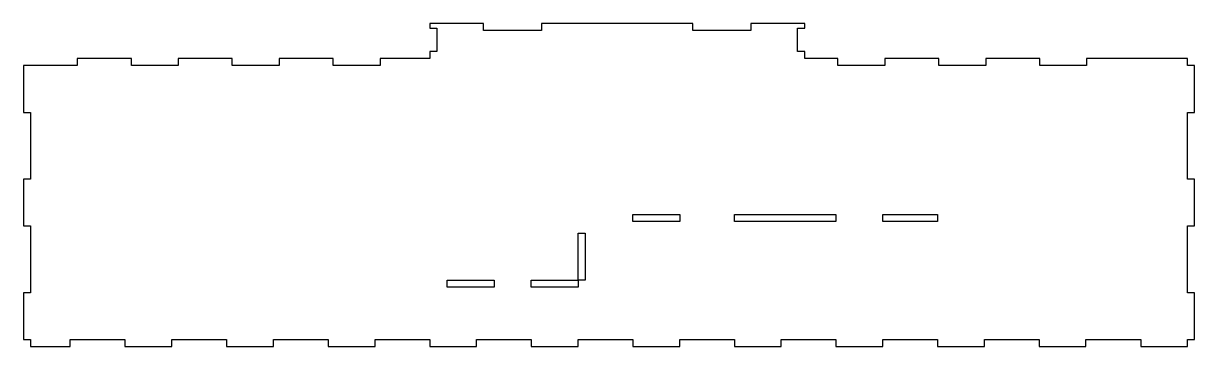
# Model space of a CAD drawing. Header units: millimetres. Extents: x 440 to 940, y 371 to 509.
import ezdxf

# ---------------------------------------------------------------- set-up
doc = ezdxf.new("R2010")
doc.units = ezdxf.units.MM
doc.header["$MEASUREMENT"] = 0

# ---------------------------------------------------------------- blocks, each defined once
blk = doc.blocks.new('block 2')
at = {"color": 7, "lineweight": 25}
blk.add_lwpolyline([(786.88, 427.51), (786.88, 424.51), (743.54, 424.51), (743.54, 427.51), (786.88, 427.51)], dxfattribs=at)
blk = doc.blocks.new('block 3')
at = {"color": 7, "lineweight": 25}
blk.add_lwpolyline([(830.22, 427.51), (830.22, 424.51), (806.88, 424.51), (806.88, 427.51), (830.22, 427.51)], dxfattribs=at)
blk = doc.blocks.new('block 4')
at = {"color": 7, "lineweight": 25}
blk.add_lwpolyline([(640.98, 399.51), (640.98, 396.51), (620.98, 396.51), (620.98, 399.51), (640.98, 399.51)], dxfattribs=at)
blk = doc.blocks.new('block 5')
at = {"color": 7, "lineweight": 25}
for points in [[(786.88, 427.51), (786.88, 424.51), (743.54, 424.51), (743.54, 427.51), (786.88, 427.51)], [(830.22, 427.51), (830.22, 424.51), (806.88, 424.51), (806.88, 427.51), (830.22, 427.51)], [(640.98, 399.51), (640.98, 396.51), (620.98, 396.51), (620.98, 399.51), (640.98, 399.51)]]:
    blk.add_lwpolyline(points, dxfattribs=at)
blk = doc.blocks.new('block 6')
at = {"color": 7, "lineweight": 25}
for points in [[(939.9, 471.09), (939.9, 491.09), (936.9, 491.09), (936.9, 494.09), (893.83, 494.09), (893.83, 491.09), (873.83, 491.09), (873.83, 494.09), (850.77, 494.09), (850.77, 491.09), (830.77, 491.09), (830.77, 494.09), (807.7, 494.09), (807.7, 491.09), (787.7, 491.09), (787.7, 494.09), (773.53, 494.09), (773.53, 497.09), (770.52, 497.09), (770.52, 507.08), (773.53, 507.08), (773.53, 509.09), (750.52, 509.09), (750.52, 506.09), (725.86, 506.09), (725.86, 509.09), (661.19, 509.09), (661.19, 506.09), (636.52, 506.09), (636.52, 509.09), (613.53, 509.09), (613.53, 507.08), (616.53, 507.08), (616.53, 497.09), (613.53, 497.09), (613.53, 494.09), (592.37, 494.09), (592.37, 491.09), (572.37, 491.09), (572.37, 494.09), (549.3, 494.09), (549.3, 491.09), (529.3, 491.09), (529.3, 494.09), (506.24, 494.09), (506.24, 491.09), (486.23, 491.09), (486.23, 494.09), (463.17, 494.09), (463.17, 491.09), (440.17, 491.09), (440.17, 471.09), (443.17, 471.09), (443.17, 442.59), (440.17, 442.59), (440.17, 422.59), (443.17, 422.59), (443.17, 394.09), (440.17, 394.09), (440.17, 374.09), (443.17, 374.09), (443.17, 371.09), (460.17, 371.09), (460.17, 374.09), (483.51, 374.09), (483.51, 371.09), (503.51, 371.09), (503.51, 374.09), (526.85, 374.09), (526.85, 371.09), (546.85, 371.09), (546.85, 374.09), (570.18, 374.09), (570.18, 371.09), (590.19, 371.09), (590.19, 374.09), (613.53, 374.09), (613.53, 371.09), (633.53, 371.09), (633.53, 374.09), (656.87, 374.09), (656.87, 371.09), (676.86, 371.09), (676.86, 374.09), (700.2, 374.09), (700.2, 371.09), (720.2, 371.09), (720.2, 374.09), (743.54, 374.09), (743.54, 371.09), (763.54, 371.09), (763.54, 374.09), (786.88, 374.09), (786.88, 371.09), (806.88, 371.09), (806.88, 374.09), (830.22, 374.09), (830.22, 371.09), (850.22, 371.09), (850.22, 374.09), (873.56, 374.09), (873.56, 371.09), (893.56, 371.09), (893.56, 374.09), (916.9, 374.09), (916.9, 371.09), (936.9, 371.09), (936.9, 374.09), (939.9, 374.09), (939.9, 394.09), (936.9, 394.09), (936.9, 422.59), (939.9, 422.59), (939.9, 442.59), (936.9, 442.59), (936.9, 471.09), (939.9, 471.09)], [(720.2, 424.51), (700.2, 424.51), (700.2, 427.51), (720.2, 427.51), (720.2, 424.51)], [(720.2, 427.51), (720.2, 424.51), (700.2, 424.51), (700.2, 427.51), (720.2, 427.51)], [(786.88, 424.51), (743.54, 424.51), (743.54, 427.51), (786.88, 427.51), (786.88, 424.51)], [(786.88, 427.51), (786.88, 424.51), (743.54, 424.51), (743.54, 427.51), (786.88, 427.51)], [(830.22, 424.51), (806.88, 424.51), (806.88, 427.51), (830.22, 427.51), (830.22, 424.51)], [(830.22, 427.51), (830.22, 424.51), (806.88, 424.51), (806.88, 427.51), (830.22, 427.51)], [(679.86, 399.51), (676.86, 399.51), (676.86, 396.51), (656.87, 396.51), (656.87, 399.51), (676.86, 399.51), (676.86, 419.51), (679.86, 419.51), (679.86, 399.51)], [(679.86, 419.51), (679.86, 399.51), (676.86, 399.51), (676.86, 419.51), (679.86, 419.51)], [(640.98, 396.51), (620.98, 396.51), (620.98, 399.51), (640.98, 399.51), (640.98, 396.51)], [(640.98, 399.51), (640.98, 396.51), (620.98, 396.51), (620.98, 399.51), (640.98, 399.51)], [(676.86, 399.51), (676.86, 396.51), (656.87, 396.51), (656.87, 399.51), (676.86, 399.51)]]:
    blk.add_lwpolyline(points, dxfattribs=at)
blk = doc.blocks.new('block 7')
at = {"color": 7, "lineweight": 25}
blk.add_lwpolyline([(830.22, 427.51), (830.22, 424.51), (806.88, 424.51), (806.88, 427.51), (830.22, 427.51)], dxfattribs=at)
blk = doc.blocks.new('block 8')
at = {"color": 7, "lineweight": 25}
blk.add_lwpolyline([(640.98, 399.51), (640.98, 396.51), (620.98, 396.51), (620.98, 399.51), (640.98, 399.51)], dxfattribs=at)
blk = doc.blocks.new('block 9')
at = {"color": 7, "lineweight": 25}
for points in [[(679.86, 419.51), (679.86, 399.51), (676.86, 399.51), (676.86, 419.51), (679.86, 419.51)], [(676.86, 399.51), (676.86, 396.51), (656.87, 396.51), (656.87, 399.51), (676.86, 399.51)]]:
    blk.add_lwpolyline(points, dxfattribs=at)
blk = doc.blocks.new('block 10')
at = {"color": 7, "lineweight": 25}
blk.add_lwpolyline([(720.2, 427.51), (720.2, 424.51), (700.2, 424.51), (700.2, 427.51), (720.2, 427.51)], dxfattribs=at)
blk = doc.blocks.new('block 11')
at = {"color": 7, "lineweight": 25}
blk.add_lwpolyline([(786.88, 427.51), (786.88, 424.51), (743.54, 424.51), (743.54, 427.51), (786.88, 427.51)], dxfattribs=at)

msp = doc.modelspace()

# ---------------------------------------------------------------- block references
for name in ['block 6', 'block 5', 'block 10', 'block 2', 'block 11', 'block 3', 'block 7', 'block 9', 'block 4', 'block 8']:
    msp.add_blockref(name, (0, 0))

doc.saveas('drawing.dxf')
